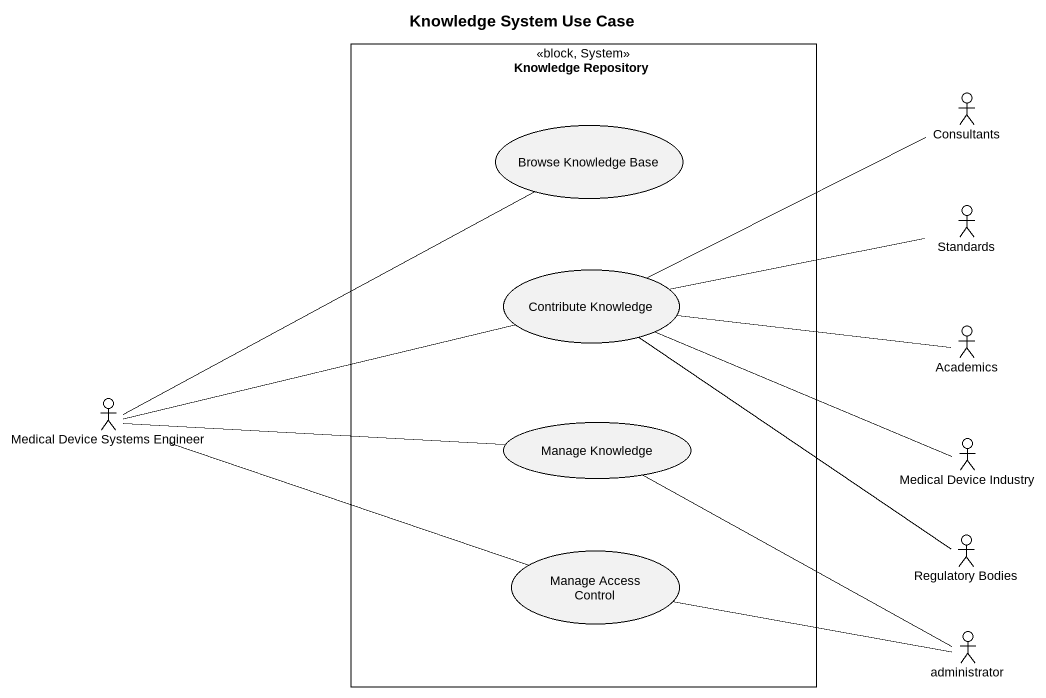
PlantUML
@startuml
title Knowledge System Use Case
rectangle "Knowledge Repository" as Knowledge_Repository <<block, System>> {
  usecase "Browse Knowledge Base" as Browse_Knowledge_Base
  usecase "Contribute Knowledge" as Contribute_Knowledge
  usecase "Manage Knowledge" as Manage_Knowledge
  usecase "Manage Access Control" as Manage_Access_Control
}
actor Consultants
actor Standards
actor Academics
actor "Medical Device Systems Engineer" as Medical_Device_Systems
actor "Medical Device Industry" as Medical_Device_Industry
actor "Regulatory Bodies" as Regulatory_Bodies
actor administrator
Consultants -left- Contribute_Knowledge
Standards -left- Contribute_Knowledge
Contribute_Knowledge -- Regulatory_Bodies
Academics -left- Contribute_Knowledge
Medical_Device_Systems -right- Browse_Knowledge_Base
Medical_Device_Systems -right- Contribute_Knowledge
Medical_Device_Systems -right- Manage_Knowledge
Medical_Device_Systems -right- Manage_Access_Control
Manage_Knowledge -right- administrator
Medical_Device_Industry -left- Contribute_Knowledge
Manage_Access_Control -right- administrator
@enduml
